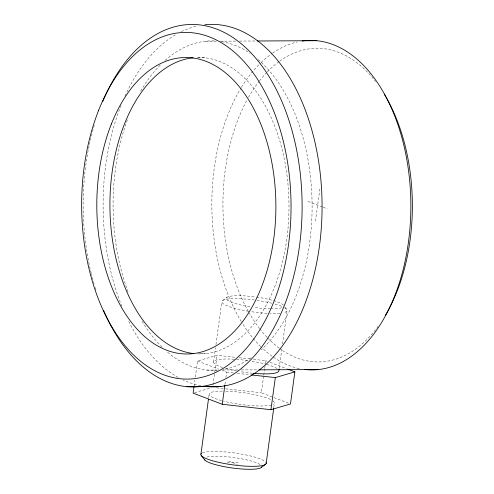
<?xml version="1.0" encoding="UTF-8"?>
<svg xmlns="http://www.w3.org/2000/svg" width="494" height="494" viewBox="0 0 494 494"><rect width="100%" height="100%" fill="white"/><g stroke="black" fill="none" stroke-linecap="round" stroke-linejoin="round"><path stroke-width="0.37" stroke-dasharray="2.47 1.85" d="M194.062 386.246L194.902 380.127M195.315 377.07L197.52 361.021L217.076 355.272L236.095 357.39M208.666 397.713L209.184 393.897M213.538 362.164L215.526 347.646M215.946 344.59L221.806 301.809M212.994 385.085L214.668 372.853M214.773 372.087L217.076 355.272M224.961 384.412L225.486 380.59M225.906 377.533L226.641 372.186L222.374 370.549M288.348 403.141L261.357 392.798L263.66 375.977M263.765 375.218L264.605 369.098M264.71 368.333L265.235 364.516M265.34 363.751L265.76 360.694L252.823 359.255M273.787 407.772L274.411 403.19M279.172 368.419L281.895 348.554M282.519 343.972L287.125 310.356M315.45 221.182L319.846 189.079M222.763 300.426L227.104 297.252M194.568 392.699L211.228 387.802M205.584 41.237L216.384 41.181M220.244 41.163L235.823 41.095M239.534 41.07L256.503 40.99M197.828 57.755L204.399 57.724M199.922 353.642L205.757 353.618M207.097 370.08L217.125 370.031M222.528 370.006L238.108 369.938M241.196 369.926L258.171 369.845M227.129 462.779L238.75 462.724M239.133 357.73L249.785 358.916M226.641 372.186L233.483 372.945M237.287 373.365L250.217 374.81M216.483 387.802L224.85 388.735M225.61 388.815L261.357 392.798M307.941 201.404L322.502 206.986M323.2 207.252L327.355 208.851M265.76 360.694L267.18 361.238M270.02 362.324L286.353 368.586M197.52 361.021L218.823 369.185M228.481 461.019L237.435 464.453M284.735 306.885L286.835 309.553M272.781 400.72A32.956 6.008 7.8 0 1 272.947 404.487M271.465 405.006A32.956 6.008 7.8 0 1 223.492 401.14M221.51 400.603A32.956 6.008 7.8 0 1 224.418 391.112M225.832 391.143A32.956 6.008 7.8 0 1 271.237 399.813M202.386 452.955A32.956 6.008 7.8 0 1 235.317 453.084A32.956 6.008 7.8 0 1 265.562 461.952M252.582 373.223A32.956 6.008 7.8 0 1 240.343 371.624M236.36 370.914A32.956 6.008 7.8 0 1 225.585 368.413M222.572 367.493A32.956 6.008 7.8 0 1 235.848 359.317M236.503 359.366A32.956 6.008 7.8 0 1 247.982 360.62M252.057 361.25A32.956 6.008 7.8 0 1 266.167 364.282M266.809 364.467A32.956 6.008 7.8 0 1 277.387 368.765M284.735 307.811A32.956 6.008 7.8 0 1 283.216 312.764M279.802 313.258A32.956 6.008 7.8 0 1 270.076 313.468M267.118 313.344A32.956 6.008 7.8 0 1 250.637 311.591M248.612 311.269A32.956 6.008 7.8 0 1 221.923 301.254A32.956 6.008 7.8 0 1 254.2 299.982M256.929 300.364A32.956 6.008 7.8 0 1 271.737 303.223M275.078 304.106A32.956 6.008 7.8 0 1 282.957 306.885M206.906 457.067A28.992 5.286 7.8 0 1 234.576 457.635A28.992 5.286 7.8 0 1 260.258 464.669M281.796 307.694A28.992 5.286 7.8 0 1 271.336 308.775M270.589 308.769A28.992 5.286 7.8 0 1 253.422 307.342M249.841 306.793A28.992 5.286 7.8 0 1 226.419 297.888A28.992 5.286 7.8 0 1 255.843 297.011M256.565 297.11A28.992 5.286 7.8 0 1 283.47 305.286M217.391 370.228A164.749 99.51 89.7 0 1 166.416 351.191M162.044 347.121A164.749 99.51 89.7 0 1 141.753 320.754M128.039 291.806A164.749 99.51 89.7 0 1 128.032 118.066M140.697 91.118A164.749 99.51 89.7 0 1 160.741 64.578M165.082 60.472A164.749 99.51 89.7 0 1 215.878 41.002M221.744 41.657A164.749 99.51 89.7 0 1 250.044 53.315M258.201 59.589A164.749 99.51 89.7 0 1 312.084 203.652A164.749 99.51 89.7 0 1 261.19 349.795M251.211 357.786A164.749 99.51 89.7 0 1 223.251 369.518M299.259 368.586A164.749 99.51 89.7 0 1 272.669 356.631M272.064 356.199A164.749 99.51 89.7 0 1 261.345 347.177M260.801 346.652A164.749 99.51 89.7 0 1 241.72 322.279M241.313 321.619A164.749 99.51 89.7 0 1 241.047 87.969M241.449 87.308A164.749 99.51 89.7 0 1 260.573 63.047M261.116 62.522A164.749 99.51 89.7 0 1 272.083 53.451M272.725 53.006A164.749 99.51 89.7 0 1 297.03 42.009M200.774 385.734A181.261 109.483 89.7 0 1 183.015 379.905M178.241 377.453A181.261 109.483 89.7 0 1 128.088 320.174M121.864 306.329A181.261 109.483 89.7 0 1 121.221 105.006M125.087 95.953A181.261 109.483 89.7 0 1 176.661 34.111M181.415 31.616A181.261 109.483 89.7 0 1 197.68 25.935M197.649 57.471A148.237 89.538 89.7 0 1 288.99 207.177A148.237 89.538 89.7 0 1 196.76 353.84M95.916 289.885A181.261 109.483 89.7 0 1 95.009 286.989M94.132 284.062A181.261 109.483 89.7 0 1 91.322 273.639M91.143 272.886A181.261 109.483 89.7 0 1 94.7 123.846M378.126 326.33A156.826 94.725 89.7 0 1 279.783 348.554M279.178 348.109A156.826 94.725 89.7 0 1 267.507 337.754M267.001 337.229A156.826 94.725 89.7 0 1 260.165 329.288M259.69 328.683A156.826 94.725 89.7 0 1 249.093 312.776M248.352 311.467A156.826 94.725 89.7 0 1 247.019 100.047M248.494 97.386A156.826 94.725 89.7 0 1 259.023 81.467M259.492 80.862A156.826 94.725 89.7 0 1 266.285 72.933M267.34 71.834A156.826 94.725 89.7 0 1 279.067 61.583M279.672 61.145A156.826 94.725 89.7 0 1 375.613 81.572"/><path stroke-width="0.74" d="M194.062 386.246L193.117 393.125L222.238 404.29L270.922 409.705L290.478 403.962L294.881 371.859L287.774 369.135M200.916 454.252L208.456 399.245M222.238 404.29L224.856 385.178M270.922 409.705L275.319 377.601L294.881 371.859M266.143 463.545L273.682 408.538M279.067 369.185L278.857 370.71A32.956 6.008 7.8 0 1 253.249 373.285M261.27 467.448L265.667 464.237M257.275 40.983L316.839 40.706M258.942 369.839L318.352 369.555M186.584 386.66L220.293 386.506M250.977 374.89L275.319 377.601M201.503 455.845L204.825 460.062M266.112 462.779A32.956 6.008 7.8 0 1 231.748 464.712A32.956 6.008 7.8 0 1 201.398 453.56M261.697 466.842A28.992 5.286 7.8 0 1 233.242 468.114A28.992 5.286 7.8 0 1 204.343 459.34M302.143 41.039A164.749 99.51 89.7 0 1 410.854 204.127A164.749 99.51 89.7 0 1 304.39 369.444M204.88 24.762A181.261 109.483 89.7 0 1 322.069 205.164A181.261 109.483 89.7 0 1 206.548 386.561M193.765 353.587A148.237 89.538 89.7 0 1 109.915 205.455A148.237 89.538 89.7 0 1 193.154 57.773M102.684 101.622A181.261 109.483 89.7 0 1 264.883 70.154A181.261 109.483 89.7 0 1 266.124 340.681A181.261 109.483 89.7 0 1 103.647 310.596M384.221 94.119A156.826 94.725 89.7 0 1 385.24 315.561M111.366 124.043A148.237 89.538 89.7 0 0 181.378 353.729A148.237 89.538 89.7 0 0 266.217 139.506A148.237 89.538 89.7 0 0 111.366 124.043M98.677 110.205A173.338 104.697 89.7 0 0 180.545 378.781A173.338 104.697 89.7 0 0 279.746 128.286A173.338 104.697 89.7 0 0 98.677 110.205"/></g></svg>
